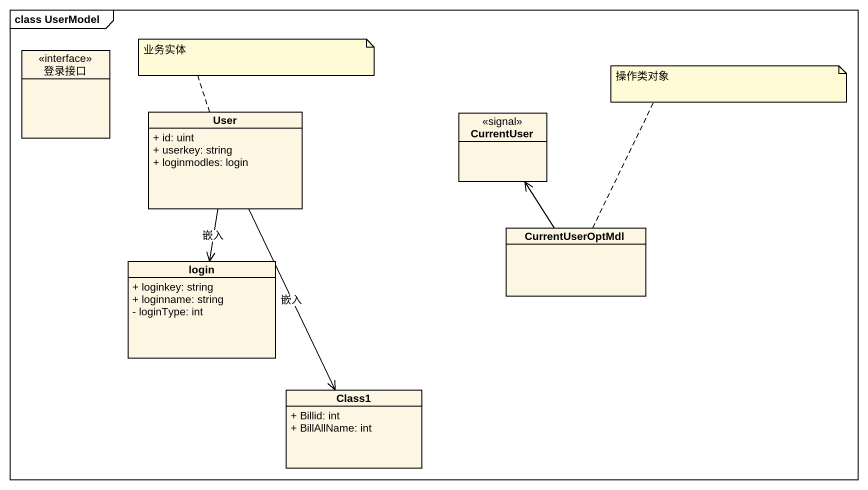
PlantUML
@startuml
mainframe class UserModel
hide circle
hide empty members
skinparam classAttributeIconSize 0
interface 登录接口
class User {
  + id: uint
  + userkey: string
  + loginmodles: login
}
class CurrentUser <<signal>>
class CurrentUserOptMdl
class login {
  + loginkey: string
  + loginname: string
  - loginType: int
}
class Class1 {
  + Billid: int
  + BillAllName: int
}
User --> login : 嵌入
User --> Class1 : 嵌入
CurrentUserOptMdl -up-> CurrentUser
note top of User : 业务实体
note top of CurrentUserOptMdl : 操作类对象
@enduml
